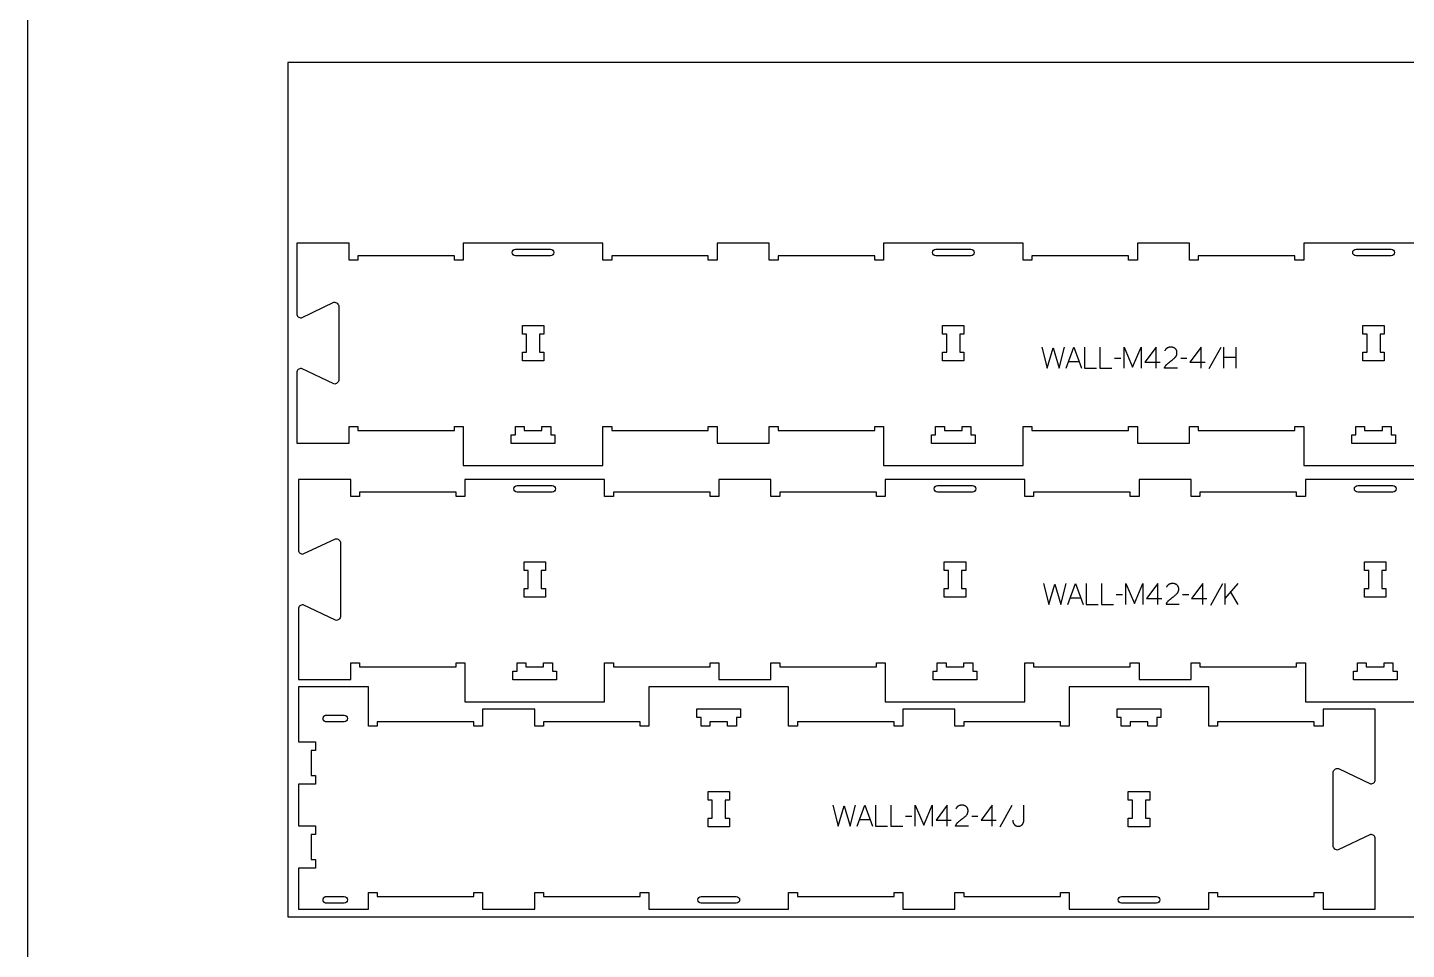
# Model space of a CAD drawing. Extents: x -10701 to -7518, y -27186 to -19593.
# Drawn here: x -10701 to -8733, y -24203 to -22887 of the extents above; entities that cross this region are included whole.
import ezdxf

# ---------------------------------------------------------------- set-up
doc = ezdxf.new("R2010")
doc.units = 0
for name, color, linetype in [('0_SHEET_SPRUCEPLY_2440X122', 1, 'CONTINUOUS'), ('1_ANYTOOL_1MMDEEP_LABELS_S', 2, 'CONTINUOUS'), ('3_ANYTOOL_CUTTHROUGH_INSID', 4, 'CONTINUOUS'), ('4_ANYTOOL_CUTTHROUGH_OUTSI', 5, 'CONTINUOUS'), ('DONOTCUT', 18, 'CONTINUOUS')]:
    doc.layers.add(name, color=color, linetype=linetype)

msp = doc.modelspace()

# ---------------------------------------------------------------- linework, layer by layer
at = {"layer": '0_SHEET_SPRUCEPLY_2440X122'}
msp.add_lwpolyline([(-10329.7, -22936.7), (-10329.7, -24156.7), (-7889.7, -24156.7), (-7889.7, -22936.7)], close=True, dxfattribs=at)
at = {"layer": '1_ANYTOOL_1MMDEEP_LABELS_S'}
for points in [[(-9253.3, -23343.1), (-9245.6, -23373.1), (-9237.1, -23344), (-9228.7, -23373.1), (-9221.2, -23343.1)], [(-9218.6, -23373.1), (-9207.7, -23343.1), (-9196.6, -23373.1)], [(-9192.4, -23343.1), (-9192.4, -23373.1), (-9175.3, -23373.1)], [(-9170.5, -23343.1), (-9170.5, -23373.1), (-9153.4, -23373.1)], [(-9135.7, -23373.1), (-9135.7, -23343.1), (-9123.7, -23371.5), (-9111.7, -23343.2), (-9111.7, -23373.1)], [(-9090.1, -23373.1), (-9090.1, -23343.1), (-9106.1, -23364.4)], [(-9059.9, -23373.1), (-9078.2, -23373), (-9078, -23372.6), (-9078, -23372.3), (-9077.9, -23372.1), (-9077.8, -23371.9), (-9077.7, -23371.7), (-9077.6, -23371.5), (-9077.5, -23371.2), (-9077.4, -23371), (-9077.3, -23370.8), (-9077.2, -23370.6), (-9077.1, -23370.4), (-9077, -23370.2), (-9076.9, -23370), (-9076.7, -23369.8), (-9076.6, -23369.6), (-9076.5, -23369.4), (-9076.4, -23369.2), (-9076.2, -23369.1), (-9076.1, -23368.9), (-9075.9, -23368.7), (-9075.8, -23368.5), (-9075.6, -23368.3), (-9075.5, -23368.2), (-9075.3, -23368), (-9075.2, -23367.8), (-9075, -23367.7), (-9074.8, -23367.5), (-9074.7, -23367.3), (-9074.5, -23367.2), (-9074.1, -23366.9), (-9072.7, -23365.6), (-9071.2, -23364.5), (-9069.7, -23363.3), (-9068.1, -23362.2), (-9067.4, -23361.6), (-9066.7, -23361), (-9065.9, -23360.5), (-9065.3, -23359.9), (-9064.6, -23359.3), (-9063.9, -23358.7), (-9063.3, -23358.1), (-9062.7, -23357.5), (-9062.6, -23357.3), (-9062.4, -23357.1), (-9062.3, -23357), (-9062.2, -23356.8), (-9062, -23356.6), (-9061.9, -23356.5), (-9061.8, -23356.3), (-9061.7, -23356.1), (-9061.6, -23356), (-9061.5, -23355.8), (-9061.4, -23355.6), (-9061.3, -23355.4), (-9061.2, -23355.2), (-9061.1, -23355.1), (-9061, -23354.9), (-9061, -23354.7), (-9060.9, -23354.5), (-9060.8, -23354.3), (-9060.8, -23354.1), (-9060.7, -23353.9), (-9060.6, -23353.7), (-9060.6, -23353.5), (-9060.5, -23353.3), (-9060.5, -23353.1), (-9060.5, -23352.9), (-9060.4, -23352.6), (-9060.4, -23352.4), (-9060.4, -23352.2), (-9060.4, -23352), (-9060.4, -23351.8), (-9060.4, -23351.5), (-9060.4, -23351.3), (-9060.4, -23351.1), (-9060.4, -23350.8), (-9060.4, -23350.6), (-9060.4, -23350.3), (-9060.4, -23350.1), (-9060.5, -23349.9), (-9060.5, -23349.7), (-9060.5, -23349.4), (-9060.6, -23349.2), (-9060.6, -23349), (-9060.7, -23348.8), (-9060.7, -23348.6), (-9060.8, -23348.4), (-9060.8, -23348.2), (-9060.9, -23348), (-9061, -23347.8), (-9061.1, -23347.6), (-9061.2, -23347.4), (-9061.3, -23347.2), (-9061.4, -23347), (-9061.5, -23346.9), (-9061.6, -23346.7), (-9061.7, -23346.5), (-9061.8, -23346.4), (-9061.9, -23346.2), (-9062, -23346), (-9062.2, -23345.9), (-9062.3, -23345.7), (-9062.4, -23345.6), (-9062.6, -23345.5), (-9062.7, -23345.3), (-9062.9, -23345.2), (-9063.1, -23345.1), (-9063.2, -23344.9), (-9063.4, -23344.8), (-9063.5, -23344.7), (-9063.7, -23344.6), (-9063.9, -23344.5), (-9064.1, -23344.4), (-9064.2, -23344.3), (-9064.4, -23344.2), (-9064.6, -23344.1), (-9064.8, -23344), (-9065, -23343.9), (-9065.2, -23343.8), (-9065.4, -23343.8), (-9065.6, -23343.7), (-9065.8, -23343.6), (-9066, -23343.6), (-9066.2, -23343.5), (-9066.4, -23343.4), (-9066.6, -23343.4), (-9066.8, -23343.3), (-9067, -23343.3), (-9067.2, -23343.3), (-9067.4, -23343.2), (-9067.7, -23343.2), (-9067.9, -23343.2), (-9068.1, -23343.1), (-9068.3, -23343.1), (-9068.6, -23343.1), (-9068.8, -23343.1), (-9069.3, -23343.1), (-9069.6, -23343.1), (-9070, -23343.1), (-9070.4, -23343.1), (-9070.7, -23343.2), (-9071, -23343.2), (-9071.4, -23343.3), (-9071.7, -23343.3), (-9072, -23343.4), (-9072.3, -23343.5), (-9072.5, -23343.5), (-9072.6, -23343.6), (-9072.8, -23343.6), (-9072.9, -23343.7), (-9073.1, -23343.8), (-9073.2, -23343.8), (-9073.4, -23343.9), (-9073.5, -23343.9), (-9073.7, -23344), (-9073.8, -23344.1), (-9074, -23344.1), (-9074.1, -23344.2), (-9074.2, -23344.3), (-9074.4, -23344.4), (-9074.5, -23344.5), (-9074.6, -23344.5), (-9074.7, -23344.6), (-9074.9, -23344.7), (-9075, -23344.8), (-9075.1, -23344.9), (-9075.2, -23345), (-9075.4, -23345.1), (-9075.5, -23345.2), (-9075.6, -23345.3), (-9075.7, -23345.4), (-9075.8, -23345.5), (-9075.9, -23345.6), (-9076.1, -23345.7), (-9076.2, -23345.8), (-9076.3, -23346), (-9076.4, -23346.1), (-9076.5, -23346.2), (-9076.7, -23346.5), (-9076.9, -23346.7), (-9077.1, -23347), (-9077.3, -23347.3), (-9077.4, -23347.6), (-9077.6, -23347.9), (-9077.8, -23348.2)], [(-9025.9, -23373.1), (-9025.9, -23343.1), (-9041.9, -23364.4)], [(-8997.7, -23343.6), (-9014.9, -23374.3)], [(-8994.2, -23343.1), (-8994.2, -23373.1)], [(-8975.9, -23373.1), (-8975.9, -23343.1)], [(-9215.1, -23363.5), (-9200.2, -23363.5)], [(-9140.8, -23359.2), (-9149.6, -23359.3)], [(-9106.1, -23364.4), (-9084.3, -23364.4)], [(-9046.2, -23359.2), (-9055, -23359.3)], [(-9041.9, -23364.4), (-9020.1, -23364.4)], [(-8975.9, -23357.8), (-8994.2, -23357.8)], [(-9250.9, -23680.6), (-9243.2, -23710.6), (-9234.7, -23681.5), (-9226.2, -23710.6), (-9218.7, -23680.6)], [(-9216.2, -23710.6), (-9205.3, -23680.6), (-9194.2, -23710.6)], [(-9189.9, -23680.6), (-9189.9, -23710.6), (-9172.8, -23710.6)], [(-9168.1, -23680.6), (-9168.1, -23710.6), (-9151, -23710.6)], [(-9133.2, -23710.6), (-9133.2, -23680.6), (-9121.2, -23709), (-9109.2, -23680.8), (-9109.2, -23710.6)], [(-9087.7, -23710.6), (-9087.6, -23680.6), (-9103.7, -23702)], [(-9057.5, -23710.6), (-9075.8, -23710.5), (-9075.6, -23710.1), (-9075.5, -23709.9), (-9075.4, -23709.6), (-9075.4, -23709.4), (-9075.3, -23709.2), (-9075.2, -23709), (-9075.1, -23708.8), (-9075, -23708.6), (-9074.9, -23708.4), (-9074.8, -23708.2), (-9074.7, -23707.9), (-9074.5, -23707.7), (-9074.4, -23707.6), (-9074.3, -23707.4), (-9074.2, -23707.2), (-9074.1, -23707), (-9073.9, -23706.8), (-9073.8, -23706.6), (-9073.7, -23706.4), (-9073.5, -23706.2), (-9073.4, -23706.1), (-9073.2, -23705.9), (-9073.1, -23705.7), (-9072.9, -23705.5), (-9072.7, -23705.4), (-9072.6, -23705.2), (-9072.4, -23705), (-9072.2, -23704.9), (-9072.1, -23704.7), (-9071.7, -23704.4), (-9070.2, -23703.2), (-9068.7, -23702), (-9067.2, -23700.8), (-9065.7, -23699.7), (-9065, -23699.1), (-9064.2, -23698.6), (-9063.5, -23698), (-9062.8, -23697.4), (-9062.2, -23696.8), (-9061.5, -23696.2), (-9060.9, -23695.6), (-9060.3, -23695), (-9060.1, -23694.8), (-9060, -23694.7), (-9059.9, -23694.5), (-9059.7, -23694.3), (-9059.6, -23694.2), (-9059.5, -23694), (-9059.4, -23693.8), (-9059.3, -23693.7), (-9059.1, -23693.5), (-9059, -23693.3), (-9058.9, -23693.1), (-9058.8, -23693), (-9058.8, -23692.8), (-9058.7, -23692.6), (-9058.6, -23692.4), (-9058.5, -23692.2), (-9058.4, -23692), (-9058.4, -23691.8), (-9058.3, -23691.6), (-9058.3, -23691.4), (-9058.2, -23691.2), (-9058.2, -23691), (-9058.1, -23690.8), (-9058.1, -23690.6), (-9058, -23690.4), (-9058, -23690.2), (-9058, -23690), (-9058, -23689.7), (-9057.9, -23689.5), (-9057.9, -23689.3), (-9057.9, -23689.1), (-9057.9, -23688.9), (-9057.9, -23688.6), (-9057.9, -23688.4), (-9057.9, -23688.1), (-9058, -23687.9), (-9058, -23687.6), (-9058, -23687.4), (-9058, -23687.2), (-9058.1, -23687), (-9058.1, -23686.7), (-9058.2, -23686.5), (-9058.2, -23686.3), (-9058.3, -23686.1), (-9058.3, -23685.9), (-9058.4, -23685.7), (-9058.5, -23685.5), (-9058.6, -23685.3), (-9058.6, -23685.1), (-9058.7, -23684.9), (-9058.8, -23684.8), (-9058.9, -23684.6), (-9059, -23684.4), (-9059.1, -23684.2), (-9059.2, -23684.1), (-9059.3, -23683.9), (-9059.5, -23683.7), (-9059.6, -23683.6), (-9059.7, -23683.4), (-9059.9, -23683.3), (-9060, -23683.1), (-9060.1, -23683), (-9060.3, -23682.9), (-9060.5, -23682.7), (-9060.6, -23682.6), (-9060.8, -23682.5), (-9060.9, -23682.4), (-9061.1, -23682.2), (-9061.3, -23682.1), (-9061.4, -23682), (-9061.6, -23681.9), (-9061.8, -23681.8), (-9062, -23681.7), (-9062.2, -23681.6), (-9062.4, -23681.5), (-9062.5, -23681.4), (-9062.7, -23681.4), (-9062.9, -23681.3), (-9063.1, -23681.2), (-9063.3, -23681.2), (-9063.5, -23681.1), (-9063.7, -23681), (-9063.9, -23681), (-9064.1, -23680.9), (-9064.3, -23680.9), (-9064.6, -23680.8), (-9064.8, -23680.8), (-9065, -23680.8), (-9065.2, -23680.7), (-9065.4, -23680.7), (-9065.7, -23680.7), (-9065.9, -23680.7), (-9066.1, -23680.6), (-9066.4, -23680.6), (-9066.8, -23680.6), (-9067.2, -23680.6), (-9067.6, -23680.6), (-9067.9, -23680.7), (-9068.3, -23680.7), (-9068.6, -23680.8), (-9068.9, -23680.8), (-9069.3, -23680.9), (-9069.6, -23680.9), (-9069.9, -23681), (-9070.1, -23681.1), (-9070.2, -23681.1), (-9070.4, -23681.2), (-9070.5, -23681.2), (-9070.7, -23681.3), (-9070.8, -23681.3), (-9071, -23681.4), (-9071.1, -23681.5), (-9071.2, -23681.5), (-9071.4, -23681.6), (-9071.5, -23681.7), (-9071.7, -23681.7), (-9071.8, -23681.8), (-9071.9, -23681.9), (-9072.1, -23682), (-9072.2, -23682.1), (-9072.3, -23682.2), (-9072.4, -23682.2), (-9072.6, -23682.3), (-9072.7, -23682.4), (-9072.8, -23682.5), (-9072.9, -23682.6), (-9073, -23682.7), (-9073.2, -23682.8), (-9073.3, -23682.9), (-9073.4, -23683), (-9073.5, -23683.1), (-9073.6, -23683.3), (-9073.7, -23683.4), (-9073.8, -23683.5), (-9073.9, -23683.6), (-9074, -23683.7), (-9074.2, -23684), (-9074.4, -23684.3), (-9074.6, -23684.5), (-9074.8, -23684.8), (-9075, -23685.1), (-9075.2, -23685.4), (-9075.3, -23685.7)], [(-9023.5, -23710.6), (-9023.4, -23680.6), (-9039.5, -23702)], [(-8995.3, -23681.1), (-9012.5, -23711.9)], [(-8991.8, -23710.6), (-8991.8, -23680.6)], [(-8991.8, -23702), (-8972.9, -23680.6)], [(-9212.7, -23701.1), (-9197.8, -23701.1)], [(-9138.4, -23696.7), (-9147.2, -23696.8)], [(-9043.7, -23696.7), (-9052.5, -23696.8)], [(-8972.9, -23710.6), (-8983.7, -23692.8)], [(-9103.7, -23702), (-9081.9, -23702)], [(-9039.5, -23702), (-9017.7, -23702)], [(-9551.6, -23997.2), (-9543.9, -24027.2), (-9535.5, -23998.1), (-9527, -24027.2), (-9519.5, -23997.2)], [(-9516.9, -24027.2), (-9506, -23997.2), (-9495, -24027.2)], [(-9490.7, -23997.2), (-9490.7, -24027.2), (-9473.6, -24027.2)], [(-9468.9, -23997.2), (-9468.9, -24027.2), (-9451.8, -24027.2)], [(-9439.1, -24013.3), (-9447.9, -24013.4)], [(-9434, -24027.2), (-9434, -23997.2), (-9422, -24025.6), (-9410, -23997.4), (-9410, -24027.2)], [(-9388.4, -24027.2), (-9388.4, -23997.2), (-9404.4, -24018.6)], [(-9358.2, -24027.2), (-9376.5, -24027.1), (-9376.4, -24026.7), (-9376.3, -24026.5), (-9376.2, -24026.2), (-9376.1, -24026), (-9376, -24025.8), (-9375.9, -24025.6), (-9375.8, -24025.4), (-9375.7, -24025.2), (-9375.6, -24025), (-9375.5, -24024.7), (-9375.4, -24024.5), (-9375.3, -24024.3), (-9375.2, -24024.1), (-9375.1, -24024), (-9374.9, -24023.8), (-9374.8, -24023.6), (-9374.7, -24023.4), (-9374.5, -24023.2), (-9374.4, -24023), (-9374.3, -24022.8), (-9374.1, -24022.6), (-9374, -24022.5), (-9373.8, -24022.3), (-9373.6, -24022.1), (-9373.5, -24022), (-9373.3, -24021.8), (-9373.2, -24021.6), (-9373, -24021.5), (-9372.8, -24021.3), (-9372.4, -24021), (-9371, -24019.8), (-9369.5, -24018.6), (-9368, -24017.4), (-9366.4, -24016.3), (-9365.7, -24015.7), (-9365, -24015.2), (-9364.3, -24014.6), (-9363.6, -24014), (-9362.9, -24013.4), (-9362.3, -24012.8), (-9361.6, -24012.2), (-9361, -24011.6), (-9360.9, -24011.4), (-9360.7, -24011.3), (-9360.6, -24011.1), (-9360.5, -24010.9), (-9360.3, -24010.8), (-9360.2, -24010.6), (-9360.1, -24010.4), (-9360, -24010.3), (-9359.9, -24010.1), (-9359.8, -24009.9), (-9359.7, -24009.7), (-9359.6, -24009.6), (-9359.5, -24009.4), (-9359.4, -24009.2), (-9359.3, -24009), (-9359.3, -24008.8), (-9359.2, -24008.6), (-9359.1, -24008.4), (-9359.1, -24008.2), (-9359, -24008), (-9358.9, -24007.8), (-9358.9, -24007.6), (-9358.9, -24007.4), (-9358.8, -24007.2), (-9358.8, -24007), (-9358.8, -24006.8), (-9358.7, -24006.6), (-9358.7, -24006.3), (-9358.7, -24006.1), (-9358.7, -24005.9), (-9358.7, -24005.7), (-9358.7, -24005.5), (-9358.7, -24005.2), (-9358.7, -24005), (-9358.7, -24004.7), (-9358.7, -24004.5), (-9358.7, -24004.2), (-9358.8, -24004), (-9358.8, -24003.8), (-9358.8, -24003.6), (-9358.9, -24003.3), (-9358.9, -24003.1), (-9359, -24002.9), (-9359, -24002.7), (-9359.1, -24002.5), (-9359.2, -24002.3), (-9359.2, -24002.1), (-9359.3, -24001.9), (-9359.4, -24001.7), (-9359.5, -24001.5), (-9359.6, -24001.3), (-9359.7, -24001.2), (-9359.8, -24001), (-9359.9, -24000.8), (-9360, -24000.7), (-9360.1, -24000.5), (-9360.2, -24000.3), (-9360.3, -24000.2), (-9360.5, -24000), (-9360.6, -23999.9), (-9360.7, -23999.7), (-9360.9, -23999.6), (-9361, -23999.5), (-9361.2, -23999.3), (-9361.4, -23999.2), (-9361.5, -23999.1), (-9361.7, -23998.9), (-9361.9, -23998.8), (-9362, -23998.7), (-9362.2, -23998.6), (-9362.4, -23998.5), (-9362.5, -23998.4), (-9362.7, -23998.3), (-9362.9, -23998.2), (-9363.1, -23998.1), (-9363.3, -23998), (-9363.5, -23998), (-9363.7, -23997.9), (-9363.9, -23997.8), (-9364.1, -23997.8), (-9364.3, -23997.7), (-9364.5, -23997.6), (-9364.7, -23997.6), (-9364.9, -23997.5), (-9365.1, -23997.5), (-9365.3, -23997.4), (-9365.5, -23997.4), (-9365.7, -23997.4), (-9366, -23997.3), (-9366.2, -23997.3), (-9366.4, -23997.3), (-9366.6, -23997.3), (-9366.9, -23997.2), (-9367.1, -23997.2), (-9367.6, -23997.2), (-9368, -23997.2), (-9368.3, -23997.2), (-9368.7, -23997.3), (-9369, -23997.3), (-9369.4, -23997.3), (-9369.7, -23997.4), (-9370, -23997.5), (-9370.3, -23997.5), (-9370.6, -23997.6), (-9370.8, -23997.7), (-9371, -23997.7), (-9371.1, -23997.8), (-9371.3, -23997.8), (-9371.4, -23997.9), (-9371.6, -23997.9), (-9371.7, -23998), (-9371.8, -23998.1), (-9372, -23998.1), (-9372.1, -23998.2), (-9372.3, -23998.3), (-9372.4, -23998.3), (-9372.5, -23998.4), (-9372.7, -23998.5), (-9372.8, -23998.6), (-9372.9, -23998.7), (-9373.1, -23998.8), (-9373.2, -23998.8), (-9373.3, -23998.9), (-9373.4, -23999), (-9373.6, -23999.1), (-9373.7, -23999.2), (-9373.8, -23999.3), (-9373.9, -23999.4), (-9374, -23999.5), (-9374.1, -23999.6), (-9374.2, -23999.7), (-9374.4, -23999.9), (-9374.5, -24000), (-9374.6, -24000.1), (-9374.7, -24000.2), (-9374.8, -24000.3), (-9375, -24000.6), (-9375.2, -24000.9), (-9375.4, -24001.1), (-9375.6, -24001.4), (-9375.7, -24001.7), (-9375.9, -24002), (-9376.1, -24002.3)], [(-9344.5, -24013.3), (-9353.3, -24013.4)], [(-9324.2, -24027.2), (-9324.2, -23997.2), (-9340.2, -24018.6)], [(-9296, -23997.7), (-9313.2, -24028.5)], [(-9294.9, -24018.7), (-9294.9, -24018.9), (-9294.9, -24019.2), (-9294.9, -24019.4), (-9294.9, -24019.6), (-9294.9, -24019.8), (-9294.9, -24020), (-9294.8, -24020.2), (-9294.8, -24020.4), (-9294.8, -24020.6), (-9294.7, -24020.8), (-9294.7, -24020.9), (-9294.6, -24021.1), (-9294.6, -24021.3), (-9294.5, -24021.5), (-9294.5, -24021.7), (-9294.4, -24021.9), (-9294.3, -24022.1), (-9294.2, -24022.3), (-9294.2, -24022.4), (-9294.1, -24022.6), (-9294, -24022.8), (-9293.9, -24023), (-9293.8, -24023.1), (-9293.7, -24023.3), (-9293.6, -24023.5), (-9293.5, -24023.7), (-9293.4, -24023.8), (-9293.3, -24024), (-9293.1, -24024.2), (-9293, -24024.3), (-9292.9, -24024.5), (-9292.7, -24024.7), (-9292.6, -24024.8), (-9292.5, -24025), (-9292.3, -24025.1), (-9292.2, -24025.3), (-9292, -24025.4), (-9291.9, -24025.5), (-9291.7, -24025.7), (-9291.5, -24025.8), (-9291.4, -24025.9), (-9291.2, -24026), (-9291.1, -24026.1), (-9290.9, -24026.2), (-9290.7, -24026.3), (-9290.5, -24026.4), (-9290.4, -24026.5), (-9290.2, -24026.6), (-9290, -24026.7), (-9289.8, -24026.7), (-9289.6, -24026.8), (-9289.4, -24026.9), (-9289.2, -24026.9), (-9289, -24027), (-9288.8, -24027), (-9288.6, -24027.1), (-9288.4, -24027.1), (-9288.2, -24027.1), (-9288, -24027.2), (-9287.8, -24027.2), (-9287.6, -24027.2), (-9287.4, -24027.2), (-9287.2, -24027.2), (-9286.9, -24027.2), (-9286.7, -24027.2), (-9286.5, -24027.2), (-9286.3, -24027.2), (-9286.1, -24027.2), (-9285.9, -24027.2), (-9285.7, -24027.1), (-9285.5, -24027.1), (-9285.3, -24027.1), (-9285.1, -24027), (-9284.9, -24027), (-9284.7, -24026.9), (-9284.5, -24026.9), (-9284.4, -24026.8), (-9284.2, -24026.8), (-9284, -24026.7), (-9283.8, -24026.6), (-9283.6, -24026.6), (-9283.5, -24026.5), (-9283.3, -24026.4), (-9283.1, -24026.3), (-9283, -24026.2), (-9282.8, -24026.1), (-9282.7, -24026), (-9282.5, -24025.9), (-9282.4, -24025.8), (-9282.2, -24025.7), (-9282.1, -24025.5), (-9281.9, -24025.4), (-9281.8, -24025.3), (-9281.6, -24025.2), (-9281.5, -24025), (-9281.4, -24024.9), (-9281.2, -24024.7), (-9281.1, -24024.6), (-9281, -24024.4), (-9280.9, -24024.3), (-9280.7, -24024.1), (-9280.6, -24023.9), (-9280.5, -24023.8), (-9280.4, -24023.6), (-9280.3, -24023.5), (-9280.2, -24023.3), (-9280.1, -24023.1), (-9280.1, -24023), (-9280, -24022.8), (-9279.9, -24022.6), (-9279.8, -24022.4), (-9279.7, -24022.3), (-9279.7, -24022.1), (-9279.6, -24021.9), (-9279.6, -24021.7), (-9279.5, -24021.5), (-9279.5, -24021.3), (-9279.4, -24021.1), (-9279.4, -24020.9), (-9279.3, -24020.8), (-9279.3, -24020.6), (-9279.3, -24020.4), (-9279.3, -24020.2), (-9279.2, -24020), (-9279.2, -24019.8), (-9279.2, -24019.5), (-9279.2, -24019.3), (-9279.2, -24019.1), (-9279.2, -23997.2)], [(-9513.4, -24017.7), (-9498.5, -24017.7)], [(-9404.4, -24018.6), (-9382.6, -24018.6)], [(-9340.2, -24018.6), (-9318.4, -24018.6)]]:
    msp.add_lwpolyline(points, dxfattribs=at)
at = {"layer": '3_ANYTOOL_CUTTHROUGH_INSID', "color": 4}
for points in [[(-10004.8, -23203.2), (-9954.8, -23203.2, -1), (-9954.8, -23212.7), (-10004.8, -23212.7, -1)], [(-9404.8, -23203.2), (-9354.8, -23203.2, -1), (-9354.8, -23212.7), (-9404.8, -23212.7, -1)], [(-8804.8, -23203.2), (-8754.8, -23203.2, -1), (-8754.8, -23212.7), (-8804.8, -23212.7, -1)], [(-10002.4, -23540.7), (-9952.4, -23540.7, -1), (-9952.4, -23550.2), (-10002.4, -23550.2, -1)], [(-9402.4, -23540.7), (-9352.4, -23540.7, -1), (-9352.4, -23550.2), (-9402.4, -23550.2, -1)], [(-8802.4, -23540.7), (-8752.4, -23540.7, -1), (-8752.4, -23550.2), (-8802.4, -23550.2, -1)], [(-10249.6, -23868.7, -1), (-10249.6, -23878.2), (-10275.4, -23878.2), (-10275.5, -23878.2), (-10275.6, -23878.2), (-10275.7, -23878.2), (-10275.8, -23878.2), (-10275.9, -23878.2), (-10276, -23878.1), (-10276, -23878.1), (-10276.1, -23878.1), (-10276.2, -23878.1), (-10276.3, -23878.1), (-10276.4, -23878), (-10276.5, -23878), (-10276.6, -23878), (-10276.7, -23877.9), (-10276.8, -23877.9), (-10276.9, -23877.8), (-10277, -23877.8), (-10277.1, -23877.7), (-10277.2, -23877.7), (-10277.3, -23877.6), (-10277.4, -23877.6), (-10277.5, -23877.5), (-10277.6, -23877.4), (-10277.6, -23877.4), (-10277.7, -23877.3), (-10277.8, -23877.2), (-10277.9, -23877.2), (-10278, -23877.1), (-10278.1, -23877), (-10278.1, -23876.9), (-10278.2, -23876.8), (-10278.3, -23876.8), (-10278.3, -23876.7), (-10278.4, -23876.6), (-10278.5, -23876.5), (-10278.5, -23876.4), (-10278.6, -23876.3), (-10278.7, -23876.2), (-10278.7, -23876.1), (-10278.8, -23876), (-10278.8, -23875.9), (-10278.9, -23875.8), (-10278.9, -23875.7), (-10279, -23875.6), (-10279, -23875.5), (-10279, -23875.4), (-10279.1, -23875.3), (-10279.1, -23875.2), (-10279.2, -23875.1), (-10279.2, -23874.9), (-10279.2, -23874.8), (-10279.2, -23874.7), (-10279.3, -23874.6), (-10279.3, -23874.5), (-10279.3, -23874.4), (-10279.3, -23874.3), (-10279.3, -23874.2), (-10279.3, -23874.1), (-10279.4, -23874), (-10279.4, -23873.9), (-10279.4, -23873.8), (-10279.4, -23873.7), (-10279.4, -23873.5), (-10279.4, -23873.4), (-10279.4, -23873.3), (-10279.4, -23873.2), (-10279.4, -23873.1), (-10279.4, -23873), (-10279.4, -23872.9), (-10279.3, -23872.8), (-10279.3, -23872.7), (-10279.3, -23872.6), (-10279.3, -23872.5), (-10279.3, -23872.4), (-10279.3, -23872.3), (-10279.2, -23872.2), (-10279.2, -23872), (-10279.2, -23871.9), (-10279.2, -23871.8), (-10279.1, -23871.7), (-10279.1, -23871.6), (-10279, -23871.5), (-10279, -23871.4), (-10279, -23871.3), (-10278.9, -23871.2), (-10278.9, -23871.1), (-10278.8, -23871), (-10278.8, -23870.9), (-10278.7, -23870.8), (-10278.7, -23870.7), (-10278.6, -23870.6), (-10278.5, -23870.5), (-10278.5, -23870.4), (-10278.4, -23870.3), (-10278.3, -23870.2), (-10278.3, -23870.1), (-10278.2, -23870), (-10278.1, -23870), (-10278.1, -23869.9), (-10278, -23869.8), (-10277.9, -23869.7), (-10277.8, -23869.6), (-10277.7, -23869.6), (-10277.6, -23869.5), (-10277.6, -23869.4), (-10277.5, -23869.4), (-10277.4, -23869.3), (-10277.3, -23869.3), (-10277.2, -23869.2), (-10277.1, -23869.1), (-10277, -23869.1), (-10276.9, -23869), (-10276.8, -23869), (-10276.7, -23869), (-10276.6, -23868.9), (-10276.5, -23868.9), (-10276.4, -23868.9), (-10276.3, -23868.8), (-10276.2, -23868.8), (-10276.1, -23868.8), (-10276, -23868.8), (-10276, -23868.7), (-10275.9, -23868.7), (-10275.8, -23868.7), (-10275.7, -23868.7), (-10275.6, -23868.7), (-10275.5, -23868.7), (-10275.4, -23868.7)], [(-10249.6, -24137.2), (-10275.4, -24137.2), (-10275.5, -24137.2), (-10275.6, -24137.2), (-10275.7, -24137.2), (-10275.8, -24137.2), (-10275.9, -24137.2), (-10276, -24137.1), (-10276, -24137.1), (-10276.1, -24137.1), (-10276.2, -24137.1), (-10276.3, -24137.1), (-10276.4, -24137), (-10276.5, -24137), (-10276.6, -24137), (-10276.7, -24136.9), (-10276.8, -24136.9), (-10276.9, -24136.8), (-10277, -24136.8), (-10277.1, -24136.7), (-10277.2, -24136.7), (-10277.3, -24136.6), (-10277.4, -24136.6), (-10277.5, -24136.5), (-10277.6, -24136.4), (-10277.6, -24136.4), (-10277.7, -24136.3), (-10277.8, -24136.2), (-10277.9, -24136.2), (-10278, -24136.1), (-10278.1, -24136), (-10278.1, -24135.9), (-10278.2, -24135.8), (-10278.3, -24135.8), (-10278.3, -24135.7), (-10278.4, -24135.6), (-10278.5, -24135.5), (-10278.5, -24135.4), (-10278.6, -24135.3), (-10278.7, -24135.2), (-10278.7, -24135.1), (-10278.8, -24135), (-10278.8, -24134.9), (-10278.9, -24134.8), (-10278.9, -24134.7), (-10279, -24134.6), (-10279, -24134.5), (-10279, -24134.4), (-10279.1, -24134.3), (-10279.1, -24134.2), (-10279.2, -24134.1), (-10279.2, -24133.9), (-10279.2, -24133.8), (-10279.2, -24133.7), (-10279.3, -24133.6), (-10279.3, -24133.5), (-10279.3, -24133.4), (-10279.3, -24133.3), (-10279.3, -24133.2), (-10279.3, -24133.1), (-10279.4, -24133), (-10279.4, -24132.9), (-10279.4, -24132.8), (-10279.4, -24132.7), (-10279.4, -24132.5), (-10279.4, -24132.4), (-10279.4, -24132.3), (-10279.4, -24132.2), (-10279.4, -24132.1), (-10279.4, -24132), (-10279.4, -24131.9), (-10279.3, -24131.8), (-10279.3, -24131.7), (-10279.3, -24131.6), (-10279.3, -24131.5), (-10279.3, -24131.4), (-10279.3, -24131.3), (-10279.2, -24131.2), (-10279.2, -24131), (-10279.2, -24130.9), (-10279.2, -24130.8), (-10279.1, -24130.7), (-10279.1, -24130.6), (-10279, -24130.5), (-10279, -24130.4), (-10279, -24130.3), (-10278.9, -24130.2), (-10278.9, -24130.1), (-10278.8, -24130), (-10278.8, -24129.9), (-10278.7, -24129.8), (-10278.7, -24129.7), (-10278.6, -24129.6), (-10278.5, -24129.5), (-10278.5, -24129.4), (-10278.4, -24129.3), (-10278.3, -24129.2), (-10278.3, -24129.1), (-10278.2, -24129), (-10278.1, -24129), (-10278.1, -24128.9), (-10278, -24128.8), (-10277.9, -24128.7), (-10277.8, -24128.6), (-10277.7, -24128.6), (-10277.6, -24128.5), (-10277.6, -24128.4), (-10277.5, -24128.4), (-10277.4, -24128.3), (-10277.3, -24128.3), (-10277.2, -24128.2), (-10277.1, -24128.1), (-10277, -24128.1), (-10276.9, -24128), (-10276.8, -24128), (-10276.7, -24128), (-10276.6, -24127.9), (-10276.5, -24127.9), (-10276.4, -24127.9), (-10276.3, -24127.8), (-10276.2, -24127.8), (-10276.1, -24127.8), (-10276, -24127.8), (-10276, -24127.7), (-10275.9, -24127.7), (-10275.8, -24127.7), (-10275.7, -24127.7), (-10275.6, -24127.7), (-10275.5, -24127.7), (-10275.4, -24127.7), (-10249.6, -24127.7, -1)], [(-9689.6, -24137.2), (-9739.6, -24137.2, -1), (-9739.6, -24127.7), (-9689.6, -24127.7, -1)], [(-9089.6, -24137.2), (-9139.6, -24137.2, -1), (-9139.6, -24127.7), (-9089.6, -24127.7, -1)]]:
    msp.add_lwpolyline(points, format="xyb", close=True, dxfattribs=at)
for points in [[(-9989, -23350.2), (-9989, -23324.7), (-9995, -23324.7), (-9995, -23312.2), (-9964.5, -23312.2), (-9964.5, -23324.7), (-9970.5, -23324.7), (-9970.5, -23350.2), (-9964.5, -23350.2), (-9964.5, -23362.7), (-9995, -23362.7), (-9995, -23350.2)], [(-9389, -23350.2), (-9389, -23324.7), (-9395, -23324.7), (-9395, -23312.2), (-9364.5, -23312.2), (-9364.5, -23324.7), (-9370.5, -23324.7), (-9370.5, -23350.2), (-9364.5, -23350.2), (-9364.5, -23362.7), (-9395, -23362.7), (-9395, -23350.2)], [(-8789, -23350.2), (-8789, -23324.7), (-8795, -23324.7), (-8795, -23312.2), (-8764.5, -23312.2), (-8764.5, -23324.7), (-8770.5, -23324.7), (-8770.5, -23350.2), (-8764.5, -23350.2), (-8764.5, -23362.7), (-8795, -23362.7), (-8795, -23350.2)], [(-9967, -23462.2), (-9967, -23456.2), (-9954.5, -23456.2), (-9954.5, -23468.2), (-9948.5, -23468.2), (-9948.5, -23480.7), (-10011, -23480.7), (-10011, -23468.2), (-10005, -23468.2), (-10005, -23456.2), (-9992.5, -23456.2), (-9992.5, -23462.2)], [(-9367, -23462.2), (-9367, -23456.2), (-9354.5, -23456.2), (-9354.5, -23468.2), (-9348.5, -23468.2), (-9348.5, -23480.7), (-9411, -23480.7), (-9411, -23468.2), (-9405, -23468.2), (-9405, -23456.2), (-9392.5, -23456.2), (-9392.5, -23462.2)], [(-8767, -23462.2), (-8767, -23456.2), (-8754.5, -23456.2), (-8754.5, -23468.2), (-8748.5, -23468.2), (-8748.5, -23480.7), (-8811, -23480.7), (-8811, -23468.2), (-8805, -23468.2), (-8805, -23456.2), (-8792.5, -23456.2), (-8792.5, -23462.2)], [(-9986.6, -23687.7), (-9986.6, -23662.2), (-9992.6, -23662.2), (-9992.6, -23649.7), (-9962.1, -23649.7), (-9962.1, -23662.2), (-9968.1, -23662.2), (-9968.1, -23687.7), (-9962.1, -23687.7), (-9962.1, -23700.2), (-9992.6, -23700.2), (-9992.6, -23687.7)], [(-9386.6, -23687.7), (-9386.6, -23662.2), (-9392.6, -23662.2), (-9392.6, -23649.7), (-9362.1, -23649.7), (-9362.1, -23662.2), (-9368.1, -23662.2), (-9368.1, -23687.7), (-9362.1, -23687.7), (-9362.1, -23700.2), (-9392.6, -23700.2), (-9392.6, -23687.7)], [(-8786.6, -23687.7), (-8786.6, -23662.2), (-8792.6, -23662.2), (-8792.6, -23649.7), (-8762.1, -23649.7), (-8762.1, -23662.2), (-8768.1, -23662.2), (-8768.1, -23687.7), (-8762.1, -23687.7), (-8762.1, -23700.2), (-8792.6, -23700.2), (-8792.6, -23687.7)], [(-9964.6, -23799.7), (-9964.6, -23793.7), (-9952.1, -23793.7), (-9952.1, -23805.7), (-9946.1, -23805.7), (-9946.1, -23818.2), (-10008.6, -23818.2), (-10008.6, -23805.7), (-10002.6, -23805.7), (-10002.6, -23793.7), (-9990.1, -23793.7), (-9990.1, -23799.7)], [(-9364.6, -23799.7), (-9364.6, -23793.7), (-9352.1, -23793.7), (-9352.1, -23805.7), (-9346.1, -23805.7), (-9346.1, -23818.2), (-9408.6, -23818.2), (-9408.6, -23805.7), (-9402.6, -23805.7), (-9402.6, -23793.7), (-9390.1, -23793.7), (-9390.1, -23799.7)], [(-8764.6, -23799.7), (-8764.6, -23793.7), (-8752.1, -23793.7), (-8752.1, -23805.7), (-8746.1, -23805.7), (-8746.1, -23818.2), (-8808.6, -23818.2), (-8808.6, -23805.7), (-8802.6, -23805.7), (-8802.6, -23793.7), (-8790.1, -23793.7), (-8790.1, -23799.7)], [(-9727.4, -23878.2), (-9727.4, -23884.2), (-9739.9, -23884.2), (-9739.9, -23872.2), (-9745.9, -23872.2), (-9745.9, -23859.7), (-9683.4, -23859.7), (-9683.4, -23872.2), (-9689.4, -23872.2), (-9689.4, -23884.2), (-9701.9, -23884.2), (-9701.9, -23878.2)], [(-9127.4, -23878.2), (-9127.4, -23884.2), (-9139.9, -23884.2), (-9139.9, -23872.2), (-9145.9, -23872.2), (-9145.9, -23859.7), (-9083.4, -23859.7), (-9083.4, -23872.2), (-9089.4, -23872.2), (-9089.4, -23884.2), (-9101.9, -23884.2), (-9101.9, -23878.2)], [(-9705.4, -23990.1), (-9705.4, -24015.6), (-9699.4, -24015.6), (-9699.4, -24028.1), (-9729.9, -24028.1), (-9729.9, -24015.6), (-9723.9, -24015.6), (-9723.9, -23990.1), (-9729.9, -23990.1), (-9729.9, -23977.6), (-9699.4, -23977.6), (-9699.4, -23990.1)], [(-9105.4, -23990.1), (-9105.4, -24015.6), (-9099.4, -24015.6), (-9099.4, -24028.1), (-9129.9, -24028.1), (-9129.9, -24015.6), (-9123.9, -24015.6), (-9123.9, -23990.1), (-9129.9, -23990.1), (-9129.9, -23977.6), (-9099.4, -23977.6), (-9099.4, -23990.1)]]:
    msp.add_lwpolyline(points, close=True, dxfattribs=at)
at = {"layer": '4_ANYTOOL_CUTTHROUGH_OUTSI', "color": 5}
for points in [[(-8680, -23194.7), (-8879.5, -23194.7), (-8879.5, -23218.7), (-8892, -23218.7), (-8892, -23212.7), (-9030, -23212.7), (-9030, -23218.7), (-9042.5, -23218.7), (-9042.5, -23194.7), (-9117, -23194.7), (-9117, -23218.7), (-9129.5, -23218.7), (-9129.5, -23212.7), (-9229.8, -23212.7), (-9267.5, -23212.7), (-9267.5, -23218.7), (-9280, -23218.7), (-9280, -23194.7), (-9479.5, -23194.7), (-9479.5, -23218.7), (-9492, -23218.7), (-9492, -23212.7), (-9630, -23212.7), (-9630, -23218.7), (-9642.5, -23218.7), (-9642.5, -23194.7), (-9717, -23194.7), (-9717, -23218.4), (-9717, -23218.7), (-9729.5, -23218.7), (-9729.5, -23212.7), (-9867.5, -23212.7), (-9867.5, -23218.7), (-9880, -23218.7), (-9880, -23218.4), (-9880, -23194.7), (-10079.5, -23194.7), (-10079.5, -23218.7), (-10092, -23218.7), (-10092, -23212.7), (-10230, -23212.7), (-10230, -23218.7), (-10242.5, -23218.7), (-10242.5, -23194.7), (-10317, -23194.7), (-10317, -23295.3), (-10317, -23295.3, 0.461625), (-10310.4, -23301), (-10264.4, -23279.1), (-10264.3, -23279.1), (-10264.3, -23279.1, -0.220464), (-10259.3, -23280.5, -0.220464), (-10257, -23285.3), (-10257, -23389.5, -0.463455), (-10264.3, -23395.7), (-10264.4, -23395.7), (-10264.4, -23395.7), (-10310.4, -23373.8), (-10310.4, -23373.8, 0.218884), (-10315, -23375.1, 0.220464), (-10317, -23379.5), (-10317, -23456.4), (-10317, -23480.2), (-10242.5, -23480.2), (-10242.5, -23456.2), (-10230, -23456.2), (-10230, -23462.2), (-10092, -23462.2), (-10092, -23456.2), (-10079.5, -23456.2), (-10079.5, -23512.2), (-9880, -23512.2), (-9880, -23456.4), (-9880, -23456.2), (-9867.5, -23456.2), (-9867.5, -23462.2), (-9729.5, -23462.2), (-9729.5, -23456.2), (-9717, -23456.2), (-9717, -23480.2), (-9642.5, -23480.2), (-9642.5, -23456.2), (-9630, -23456.2), (-9630, -23462.2), (-9492, -23462.2), (-9492, -23456.2), (-9479.5, -23456.2), (-9479.5, -23512.2), (-9280, -23512.2), (-9280, -23456.2), (-9267.5, -23456.2), (-9267.5, -23462.2), (-9229.8, -23462.2), (-9129.5, -23462.2), (-9129.5, -23456.2), (-9117, -23456.2), (-9117, -23480.2), (-9042.5, -23480.2), (-9042.5, -23456.2), (-9030, -23456.2), (-9030, -23462.2), (-8892, -23462.2), (-8892, -23456.2), (-8879.5, -23456.2), (-8879.5, -23456.4), (-8879.5, -23512.2), (-8680, -23512.2)], [(-8677.6, -23532.2), (-8877.1, -23532.2), (-8877.1, -23556.2), (-8889.6, -23556.2), (-8889.6, -23550.2), (-9027.6, -23550.2), (-9027.6, -23556.2), (-9040.1, -23556.2), (-9040.1, -23532.2), (-9114.6, -23532.2), (-9114.6, -23556.2), (-9127.1, -23556.2), (-9127.1, -23550.2), (-9227.4, -23550.2), (-9265.1, -23550.2), (-9265.1, -23556.2), (-9277.6, -23556.2), (-9277.6, -23532.2), (-9477.1, -23532.2), (-9477.1, -23555.9), (-9477.1, -23556.2), (-9489.6, -23556.2), (-9489.6, -23550.2), (-9627.6, -23550.2), (-9627.6, -23556.2), (-9640.1, -23556.2), (-9640.1, -23532.2), (-9714.6, -23532.2), (-9714.6, -23556.2), (-9727.1, -23556.2), (-9727.1, -23550.2), (-9865.1, -23550.2), (-9865.1, -23556.2), (-9877.6, -23556.2), (-9877.6, -23532.2), (-10077.1, -23532.2), (-10077.1, -23556.2), (-10089.6, -23556.2), (-10089.6, -23550.2), (-10165.4, -23550.2), (-10227.6, -23550.2), (-10227.6, -23556.2), (-10240.1, -23556.2), (-10240.1, -23532.2), (-10314.6, -23532.2), (-10314.6, -23632.9), (-10314.6, -23632.9, 0.461625), (-10307.9, -23638.5), (-10261.9, -23616.7), (-10261.9, -23616.7), (-10261.9, -23616.7, -0.220464), (-10256.8, -23618.1, -0.220464), (-10254.6, -23622.8), (-10254.6, -23727.1, -0.463455), (-10261.9, -23733.2), (-10261.9, -23733.2), (-10261.9, -23733.2), (-10307.9, -23711.3), (-10307.9, -23711.3, 0.218884), (-10312.6, -23712.6, 0.220464), (-10314.6, -23717), (-10314.6, -23793.9), (-10314.6, -23817.7), (-10240.1, -23817.7), (-10240.1, -23793.7), (-10227.6, -23793.7), (-10227.6, -23799.7), (-10165.4, -23799.7), (-10089.6, -23799.7), (-10089.6, -23793.7), (-10077.1, -23793.7), (-10077.1, -23793.9), (-10077.1, -23849.7), (-9877.6, -23849.7), (-9877.6, -23793.9), (-9877.6, -23793.7), (-9865.1, -23793.7), (-9865.1, -23799.7), (-9727.1, -23799.7), (-9727.1, -23793.7), (-9714.6, -23793.7), (-9714.6, -23817.7), (-9640.1, -23817.7), (-9640.1, -23793.7), (-9627.6, -23793.7), (-9627.6, -23799.7), (-9489.6, -23799.7), (-9489.6, -23793.7), (-9477.1, -23793.7), (-9477.1, -23793.9), (-9477.1, -23849.7), (-9277.6, -23849.7), (-9277.6, -23793.9), (-9277.6, -23793.7), (-9265.1, -23793.7), (-9265.1, -23799.7), (-9227.4, -23799.7), (-9127.1, -23799.7), (-9127.1, -23793.7), (-9114.6, -23793.7), (-9114.6, -23817.7), (-9040.1, -23817.7), (-9040.1, -23793.7), (-9027.6, -23793.7), (-9027.6, -23799.7), (-8889.6, -23799.7), (-8889.6, -23793.7), (-8877.1, -23793.7), (-8877.1, -23849.7), (-8677.6, -23849.7)]]:
    msp.add_lwpolyline(points, format="xyb", dxfattribs=at)
msp.add_lwpolyline([(-8784, -23966.5, 0.218884), (-8779.4, -23965.2, 0.220464), (-8777.4, -23960.9), (-8777.4, -23883.9), (-8777.4, -23860.2), (-8851.9, -23860.2), (-8851.9, -23884.2), (-8864.4, -23884.2), (-8864.4, -23878.2), (-9002.4, -23878.2), (-9002.4, -23884.2), (-9014.9, -23884.2), (-9014.9, -23828.2), (-9214.4, -23828.2), (-9214.4, -23884.2), (-9226.9, -23884.2), (-9226.9, -23878.2), (-9364.9, -23878.2), (-9364.9, -23884.2), (-9377.4, -23884.2), (-9377.4, -23860.2), (-9451.9, -23860.2), (-9451.9, -23884.2), (-9464.4, -23884.2), (-9464.4, -23878.2), (-9602.4, -23878.2), (-9602.4, -23884.2), (-9614.9, -23884.2), (-9614.9, -23828.2), (-9814.4, -23828.2), (-9814.4, -23884.2), (-9826.9, -23884.2), (-9826.9, -23878.2), (-9964.9, -23878.2), (-9964.9, -23884.2), (-9977.4, -23884.2), (-9977.4, -23860.2), (-10051.9, -23860.2), (-10051.9, -23884.2), (-10064.4, -23884.2), (-10064.4, -23878.2), (-10202.4, -23878.2), (-10202.4, -23884.2), (-10214.9, -23884.2), (-10214.9, -23828.2), (-10314.4, -23828.2), (-10314.4, -23847.9), (-10314.4, -23859.9), (-10314.4, -23906.7), (-10290.4, -23906.7), (-10290.4, -23919.2), (-10296.4, -23919.2), (-10296.4, -23954.7), (-10290.4, -23954.7), (-10290.4, -23967.2), (-10314.4, -23967.2), (-10314.4, -24026.7), (-10290.4, -24026.7), (-10290.4, -24039.2), (-10296.4, -24039.2), (-10296.4, -24074.7), (-10290.4, -24074.7), (-10290.4, -24087.2), (-10314.4, -24087.2), (-10314.4, -24145.7), (-10214.9, -24145.7), (-10214.9, -24121.7), (-10202.4, -24121.7), (-10202.4, -24127.7), (-10064.4, -24127.7), (-10064.4, -24121.7), (-10051.9, -24121.7), (-10051.9, -24145.7), (-9977.4, -24145.7), (-9977.4, -24121.7), (-9964.9, -24121.7), (-9964.9, -24127.7), (-9826.9, -24127.7), (-9826.9, -24121.7), (-9814.4, -24121.7), (-9814.4, -24121.9), (-9814.4, -24145.7), (-9614.9, -24145.7), (-9614.9, -24121.9), (-9614.9, -24121.7), (-9602.4, -24121.7), (-9602.4, -24127.7), (-9464.4, -24127.7), (-9464.4, -24121.7), (-9451.9, -24121.7), (-9451.9, -24145.7), (-9377.4, -24145.7), (-9377.4, -24121.7), (-9364.9, -24121.7), (-9364.9, -24127.7), (-9226.9, -24127.7), (-9226.9, -24121.7), (-9214.4, -24121.7), (-9214.4, -24121.9), (-9214.4, -24145.7), (-9014.9, -24145.7), (-9014.9, -24121.9), (-9014.9, -24121.7), (-9002.4, -24121.7), (-9002.4, -24127.7), (-8864.4, -24127.7), (-8864.4, -24121.7), (-8851.9, -24121.7), (-8851.9, -24145.7), (-8777.4, -24145.7), (-8777.4, -24045), (-8777.4, -24045, 0.461625), (-8784, -24039.3), (-8830.1, -24061.2), (-8830.1, -24061.2), (-8830.1, -24061.2, -0.220464), (-8835.2, -24059.8, -0.220464), (-8837.4, -24055.1), (-8837.4, -23950.8, -0.220464), (-8835.2, -23946.1, -0.220464), (-8830.1, -23944.7), (-8830.1, -23944.7), (-8830, -23944.7), (-8784, -23966.5)], format="xyb", close=True, dxfattribs=at)
at = {"layer": 'DONOTCUT'}
msp.add_lwpolyline([(-10701.4, -27186.1), (-7518, -27186.1), (-7518, -19592.7), (-10701.4, -19592.7)], close=True, dxfattribs=at)

doc.saveas('drawing.dxf')
